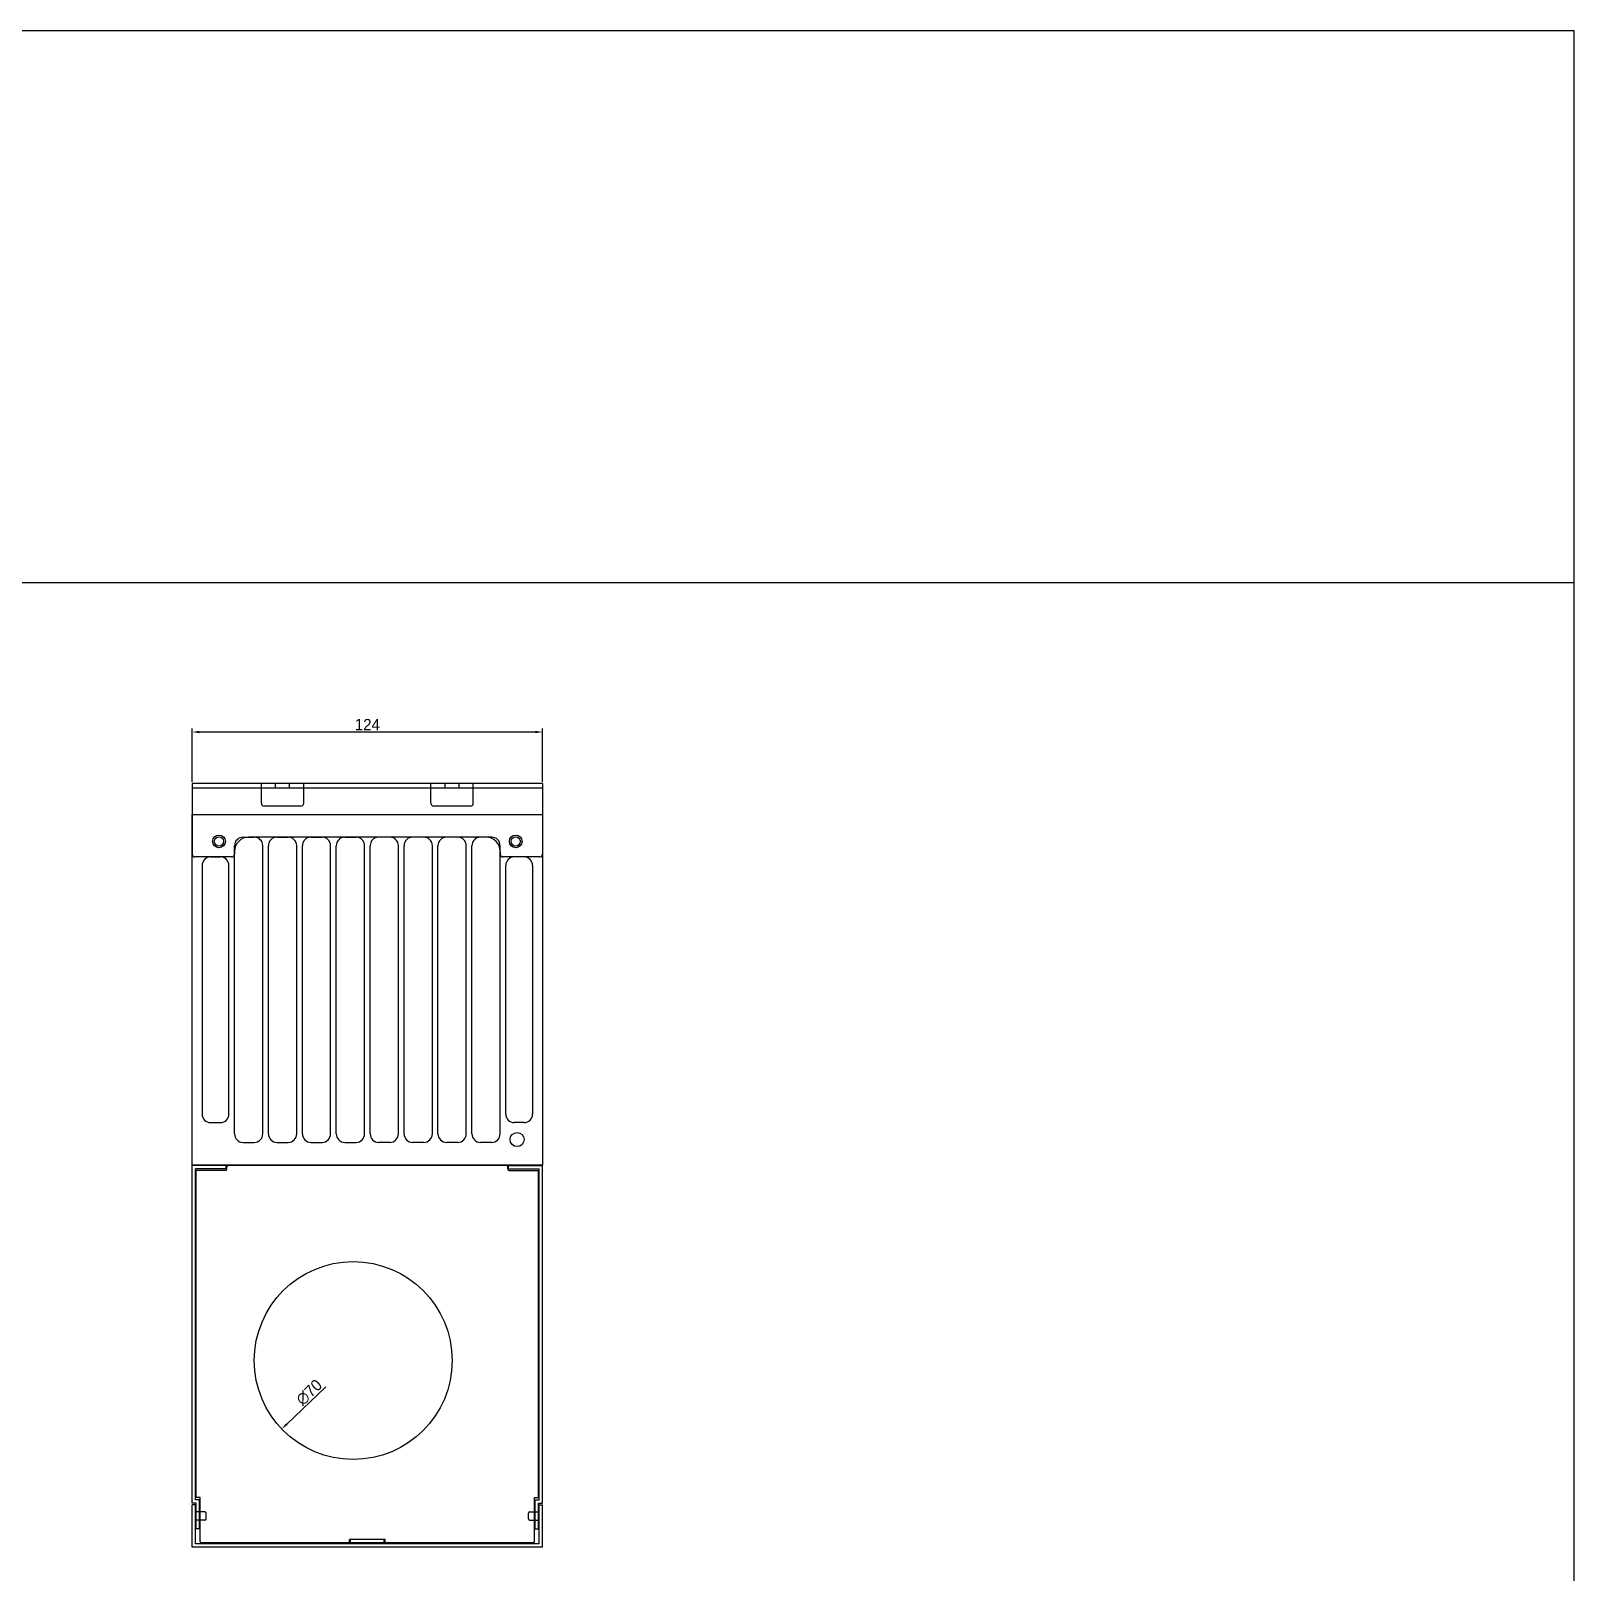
# Model space of a CAD drawing. Header units: millimetres. Extents: x 18670 to 20876, y -1616 to -172.
# Drawn here: x 20330 to 20876, y -718 to -172 of the extents above; entities that cross this region are included whole.
import ezdxf

# ---------------------------------------------------------------- set-up
doc = ezdxf.new("R2010")
doc.units = ezdxf.units.MM
for name, color, linetype in [('CASE', 7, 'Continuous'), ('CASE BRACKET', 7, 'Continuous'), ('CASE COVER', 7, 'Continuous'), ('방열판', 7, 'Continuous')]:
    doc.layers.add(name, color=color, linetype=linetype)
doc.dimstyles.new('ISO-25', dxfattribs={"dimtxt": 4, "dimasz": 2.5, "dimexe": 1.25, "dimexo": 0.625, "dimtad": 1, "dimtxsty": 'Standard', "dimcen": 2.5, "dimclrd": 6, "dimclre": 6, "dimclrt": 1, "dimadec": 0, "dimazin": 0, "dimtfac": 1, "dimtmove": 0, "dimatfit": 3, "dimfxl": 1, "dimarcsym": 0})
doc.dimstyles.get("Standard").update_dxf_attribs({"dimtxt": 4, "dimasz": 2, "dimexe": 0.4, "dimexo": 0.9, "dimgap": 0.9, "dimtad": 1, "dimdsep": 46, "dimtxsty": 'Standard', "dimcen": 0.09, "dimclrd": 6, "dimclre": 6, "dimclrt": 4, "dimadec": 0, "dimazin": 2, "dimtfac": 1, "dimtofl": 0, "dimtmove": 0, "dimatfit": 3, "dimfxl": 1, "dimtolj": 1, "dimtzin": 0, "dimarcsym": 0})

# ---------------------------------------------------------------- blocks, each defined once
blk = doc.blocks.new('*D783')
at = {"color": 6, "lineweight": -2, "transparency": 16777216}
for p, q in [((20387.23, -438.07), (20387.23, -419.23)), ((20508.73, -420.48), (20389.73, -420.48)), ((20511.23, -438.07), (20511.23, -419.23))]:
    blk.add_line(p, q, dxfattribs=at)
at = {"color": 6, "transparency": 16777216}
for points in [[(20389.73, -420.07), (20389.73, -420.9), (20387.23, -420.48)], [(20508.73, -420.07), (20508.73, -420.9), (20511.23, -420.48)]]:
    blk.add_solid(points, dxfattribs=at)
at = {"layer": 'Defpoints', "color": 0, "transparency": 16777216}
for p in [(20387.23, -420.48), (20387.23, -438.7), (20511.23, -438.7)]:
    blk.add_point(p, dxfattribs=at)
at = {"color": 1, "transparency": 16777216, "insert": (20449.23, -417.86), "char_height": 4, "attachment_point": 5}
blk.add_mtext('124', dxfattribs=at)
blk = doc.blocks.new('*D801')
at = {"color": 6, "lineweight": -2, "transparency": 16777216}
blk.add_line((20434.53, -652.18), (20420.75, -665.37), dxfattribs=at)
at = {"color": 6, "transparency": 16777216}
blk.add_solid([(20420.46, -665.07), (20421.03, -665.67), (20418.94, -667.09)], dxfattribs=at)
at = {"layer": 'Defpoints', "color": 0, "transparency": 16777216}
for p in [(20469.52, -618.7), (20418.94, -667.09)]:
    blk.add_point(p, dxfattribs=at)
at = {"color": 1, "transparency": 16777216, "insert": (20428.65, -654.17), "char_height": 4, "attachment_point": 5, "rotation": 43.7351}
blk.add_mtext('∅70', dxfattribs=at)

msp = doc.modelspace()

# ---------------------------------------------------------------- linework, layer by layer
for p, q in [((20876.286, -172.361), (18669.776, -172.361)), ((20876.286, -1615.542), (20876.286, -172.361)), ((20876.286, -367.636), (18669.776, -367.636))]:
    msp.add_line(p, q)
at = {"layer": 'CASE'}
for p, q in [((20399.229, -573.899), (20387.229, -573.899)), ((20387.229, -693.399), (20387.229, -573.899)), ((20399.229, -575.099), (20388.429, -575.099)), ((20388.429, -692.199), (20388.429, -575.099)), ((20399.029, -575.599), (20388.629, -575.599)), ((20388.629, -691.399), (20388.629, -575.599)), ((20399.229, -575.099), (20399.229, -573.899)), ((20399.529, -575.099), (20399.529, -574.399)), ((20498.429, -573.899), (20400.029, -573.899)), ((20498.929, -575.099), (20498.929, -574.399)), ((20499.229, -573.899), (20511.229, -573.899)), ((20499.229, -575.099), (20499.229, -573.899)), ((20499.229, -575.099), (20510.029, -575.099)), ((20499.429, -575.599), (20509.829, -575.599)), ((20509.829, -691.399), (20509.829, -575.599)), ((20510.029, -692.199), (20510.029, -575.099)), ((20511.229, -693.399), (20511.229, -573.899)), ((20388.629, -693.399), (20387.229, -693.399)), ((20389.829, -692.199), (20388.429, -692.199)), ((20390.029, -691.399), (20388.629, -691.399)), ((20388.629, -702.399), (20388.629, -693.399)), ((20389.829, -702.399), (20389.829, -692.199)), ((20390.029, -706.899), (20390.029, -691.399)), ((20508.429, -706.899), (20508.429, -691.399)), ((20508.429, -691.399), (20509.829, -691.399)), ((20508.629, -702.399), (20508.629, -692.199)), ((20508.629, -692.199), (20510.029, -692.199)), ((20509.829, -702.399), (20509.829, -693.399)), ((20509.829, -693.399), (20511.229, -693.399)), ((20389.829, -702.399), (20388.629, -702.399)), ((20508.629, -702.399), (20509.829, -702.399)), ((20442.929, -707.399), (20390.529, -707.399)), ((20455.529, -706.199), (20442.929, -706.199)), ((20442.929, -707.399), (20442.929, -706.199)), ((20443.229, -707.399), (20443.229, -706.199)), ((20455.229, -707.399), (20443.229, -707.399)), ((20455.229, -707.399), (20455.229, -706.199)), ((20455.529, -707.399), (20455.529, -706.199)), ((20507.929, -707.399), (20455.529, -707.399))]:
    msp.add_line(p, q, dxfattribs=at)
msp.add_circle((20444.229, -642.899), 35, dxfattribs=at)
for centre, start, end in [((20399.029, -575.099), 270, 0), ((20400.029, -574.399), 90, 180), ((20498.429, -574.399), 0, 90), ((20499.429, -575.099), 180, 270), ((20390.529, -706.899), 180, 270), ((20507.929, -706.899), 270, 0)]:
    msp.add_arc(centre, 0.5, start, end, dxfattribs=at)
at = {"layer": 'CASE BRACKET', "color": 2}
for p, q in [((20511.229, -438.699), (20387.229, -438.699)), ((20387.229, -438.699), (20387.229, -463.699)), ((20511.229, -440.299), (20387.229, -440.299)), ((20411.729, -440.299), (20411.729, -438.699)), ((20411.729, -445.699), (20411.729, -440.299)), ((20416.729, -440.299), (20416.729, -438.699)), ((20421.729, -440.299), (20421.729, -438.699)), ((20426.729, -440.299), (20426.729, -438.699)), ((20426.729, -445.699), (20426.729, -440.299)), ((20471.729, -440.299), (20471.729, -438.699)), ((20471.729, -445.699), (20471.729, -440.299)), ((20476.729, -440.299), (20476.729, -438.699)), ((20481.729, -440.299), (20481.729, -438.699)), ((20486.729, -440.299), (20486.729, -438.699)), ((20486.729, -445.699), (20486.729, -440.299)), ((20511.229, -438.699), (20511.229, -463.699)), ((20425.729, -446.699), (20412.729, -446.699)), ((20485.729, -446.699), (20472.729, -446.699)), ((20491.229, -457.699), (20407.229, -457.699)), ((20402.229, -462.699), (20402.229, -463.699)), ((20496.229, -462.699), (20496.229, -463.699)), ((20401.229, -464.699), (20388.229, -464.699)), ((20510.229, -464.699), (20497.229, -464.699))]:
    msp.add_line(p, q, dxfattribs=at)
for centre in [(20396.729, -459.199), (20501.729, -459.199)]:
    msp.add_circle(centre, 2.25, dxfattribs=at)
for centre, radius, start, end in [((20412.729, -445.699), 1, 180, 270), ((20425.729, -445.699), 1, 270, 0), ((20472.729, -445.699), 1, 180, 270), ((20485.729, -445.699), 1, 270, 0), ((20407.229, -462.699), 5, 90, 180), ((20491.229, -462.699), 5, 0, 90), ((20388.229, -463.699), 1, 180, 270), ((20401.229, -463.699), 1, 270, 0), ((20497.229, -463.699), 1, 180, 270), ((20510.229, -463.699), 1, 270, 0)]:
    msp.add_arc(centre, radius, start, end, dxfattribs=at)
at = {"layer": 'CASE COVER'}
for p, q in [((20387.229, -708.898), (20387.229, -693.898)), ((20388.429, -693.898), (20387.229, -693.898)), ((20388.429, -707.698), (20388.429, -693.898)), ((20391.729, -696.398), (20388.429, -696.398)), ((20392.229, -698.898), (20392.229, -696.898)), ((20506.229, -698.898), (20506.229, -696.898)), ((20506.729, -696.398), (20510.029, -696.398)), ((20510.029, -707.698), (20510.029, -693.898)), ((20510.029, -693.898), (20511.229, -693.898)), ((20511.229, -708.898), (20511.229, -693.898)), ((20391.729, -699.398), (20388.429, -699.398)), ((20506.729, -699.398), (20510.029, -699.398)), ((20511.229, -708.898), (20387.229, -708.898)), ((20510.029, -707.698), (20388.429, -707.698))]:
    msp.add_line(p, q, dxfattribs=at)
for centre, start, end in [((20391.729, -696.898), 0, 90), ((20391.729, -698.898), 270, 0), ((20506.729, -696.898), 90, 180), ((20506.729, -698.898), 180, 270)]:
    msp.add_arc(centre, 0.5, start, end, dxfattribs=at)
at = {"layer": '방열판', "ltscale": 10}
for p, q in [((20387.229, -573.699), (20387.229, -449.699)), ((20387.229, -449.699), (20511.229, -449.699)), ((20511.229, -449.699), (20511.229, -573.699)), ((20405.229, -457.699), (20409.229, -457.699)), ((20417.229, -457.699), (20421.229, -457.699)), ((20429.229, -457.699), (20433.229, -457.699)), ((20441.229, -457.699), (20445.229, -457.699)), ((20457.229, -457.699), (20453.229, -457.699)), ((20469.229, -457.699), (20465.229, -457.699)), ((20481.229, -457.699), (20477.229, -457.699)), ((20493.229, -457.699), (20489.229, -457.699)), ((20402.229, -562.699), (20402.229, -460.699)), ((20412.229, -562.699), (20412.229, -460.699)), ((20414.229, -562.699), (20414.229, -460.699)), ((20424.229, -562.699), (20424.229, -460.699)), ((20426.229, -562.699), (20426.229, -460.699)), ((20436.229, -562.699), (20436.229, -460.699)), ((20438.229, -562.699), (20438.229, -460.699)), ((20448.229, -562.699), (20448.229, -460.699)), ((20450.229, -562.699), (20450.229, -460.699)), ((20460.229, -562.699), (20460.229, -460.699)), ((20462.229, -562.699), (20462.229, -460.699)), ((20472.229, -562.699), (20472.229, -460.699)), ((20474.229, -562.699), (20474.229, -460.699)), ((20484.229, -562.699), (20484.229, -460.699)), ((20486.229, -562.699), (20486.229, -460.699)), ((20496.229, -562.699), (20496.229, -460.699)), ((20390.729, -467.699), (20390.729, -555.699)), ((20393.729, -464.699), (20397.229, -464.699)), ((20400.229, -555.699), (20400.229, -467.699)), ((20498.229, -555.699), (20498.229, -467.699)), ((20504.729, -464.699), (20501.229, -464.699)), ((20507.729, -467.699), (20507.729, -555.699)), ((20393.729, -558.699), (20397.229, -558.699)), ((20504.729, -558.699), (20501.229, -558.699)), ((20405.229, -565.699), (20409.229, -565.699)), ((20417.229, -565.699), (20421.229, -565.699)), ((20429.229, -565.699), (20433.229, -565.699)), ((20441.229, -565.699), (20445.229, -565.699)), ((20457.229, -565.699), (20453.229, -565.699)), ((20469.229, -565.699), (20465.229, -565.699)), ((20481.229, -565.699), (20477.229, -565.699)), ((20493.229, -565.699), (20489.229, -565.699)), ((20511.229, -573.699), (20387.229, -573.699))]:
    msp.add_line(p, q, dxfattribs=at)
at = {"layer": '방열판'}
for centre, radius in [((20396.729, -459.199), 1.65), ((20501.729, -459.199), 1.65), ((20502.229, -564.699), 2.5)]:
    msp.add_circle(centre, radius, dxfattribs=at)
at = {"layer": '방열판', "ltscale": 10}
for centre, start, end in [((20405.229, -460.699), 90, 180), ((20409.229, -460.699), 0, 90), ((20417.229, -460.699), 90, 180), ((20421.229, -460.699), 0, 90), ((20429.229, -460.699), 90, 180), ((20433.229, -460.699), 0, 90), ((20441.229, -460.699), 90, 180), ((20445.229, -460.699), 0, 90), ((20453.229, -460.699), 90, 180), ((20457.229, -460.699), 0, 90), ((20465.229, -460.699), 90, 180), ((20469.229, -460.699), 0, 90), ((20477.229, -460.699), 90, 180), ((20481.229, -460.699), 0, 90), ((20489.229, -460.699), 90, 180), ((20493.229, -460.699), 0, 90), ((20393.729, -467.699), 90, 180), ((20397.229, -467.699), 0, 90), ((20501.229, -467.699), 90, 180), ((20504.729, -467.699), 0, 90), ((20393.729, -555.699), 180, 270), ((20397.229, -555.699), 270, 0), ((20501.229, -555.699), 180, 270), ((20504.729, -555.699), 270, 0), ((20405.229, -562.699), 180, 270), ((20409.229, -562.699), 270, 0), ((20417.229, -562.699), 180, 270), ((20421.229, -562.699), 270, 0), ((20429.229, -562.699), 180, 270), ((20433.229, -562.699), 270, 0), ((20441.229, -562.699), 180, 270), ((20445.229, -562.699), 270, 0), ((20453.229, -562.699), 180, 270), ((20457.229, -562.699), 270, 0), ((20465.229, -562.699), 180, 270), ((20469.229, -562.699), 270, 0), ((20477.229, -562.699), 180, 270), ((20481.229, -562.699), 270, 0), ((20489.229, -562.699), 180, 270), ((20493.229, -562.699), 270, 0)]:
    msp.add_arc(centre, 3, start, end, dxfattribs=at)

# ---------------------------------------------------------------- dimensions: what is measured, and where the dimension line sits
at = {"color": 2}
dim = msp.add_linear_dim(base=(20387.229, -420.483), p1=(20511.229, -438.699), p2=(20387.229, -438.699), dimstyle='Standard', override={"dimasz": 2.5, "dimexe": 1.25, "dimexo": 0.625, "dimgap": 0.625, "dimdsep": 44, "dimcen": 2.5, "dimclrt": 1, "dimazin": 0, "dimtofl": 1, "dimtolj": 0, "dimtzin": 8}, dxfattribs=at)
dim.commit()
dim.dimension.update_dxf_attribs({"geometry": '*D783', "text_midpoint": (20449.229, -417.858)})
dim = msp.add_diameter_dim_2p(p1=(20469.518, -618.702), p2=(20418.94, -667.095), dimstyle='ISO-25')
dim.commit()
dim.dimension.update_dxf_attribs({"geometry": '*D801', "text_midpoint": (20430.463, -656.069), "dimtype": 163})

doc.saveas('drawing.dxf')
